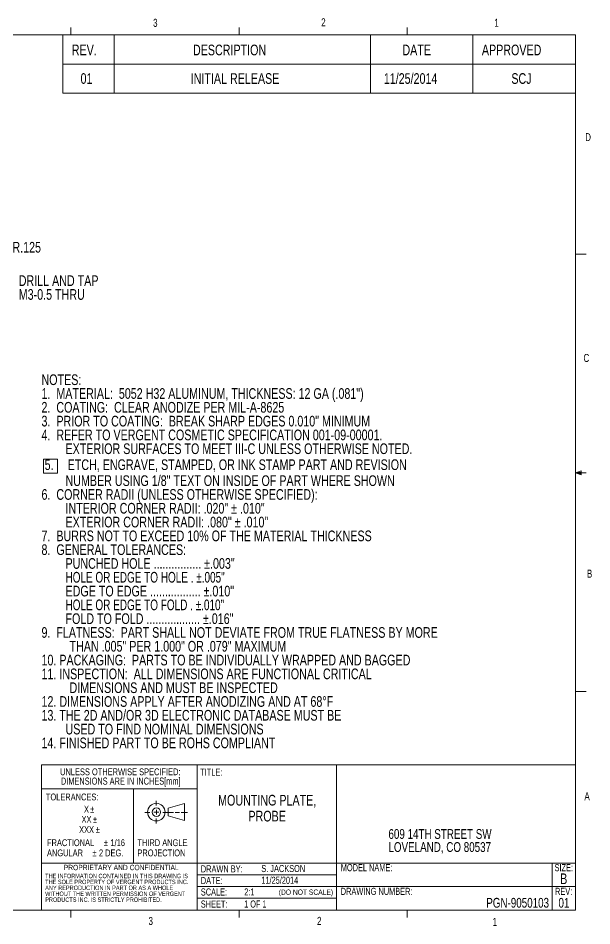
# Model space of a CAD drawing. Header units: inches. Extents: x 0.21 to 8.28, y 0.1 to 5.42.
# Drawn here: x 4.93 to 8.28, y 0.1 to 5.42 of the extents above; entities that cross this region are included whole.
import ezdxf

# ---------------------------------------------------------------- set-up
doc = ezdxf.new("R2010")
doc.units = ezdxf.units.IN
doc.header["$LTSCALE"] = 0.5
doc.header["$MEASUREMENT"] = 0
doc.styles.add('SLDTEXTSTYLE0', font='TXT', dxfattribs={"width": 0.75})
doc.styles.add('SLDTEXTSTYLE1', font='TXT', dxfattribs={"width": 0.698276})
doc.styles.add('SLDTEXTSTYLE2', font='TXT', dxfattribs={"width": 0.666667})
doc.dimstyles.new('SLDDIMSTYLE2', dxfattribs={"dimtxt": 0.0625, "dimasz": 0.065, "dimexe": 0, "dimexo": 0.0625, "dimgap": 0.015625, "dimtad": 0, "dimtih": 1, "dimtoh": 1, "dimdec": 3, "dimrnd": 1e-09, "dimzin": 12, "dimdsep": 46, "dimtxsty": 'SLDTEXTSTYLE0', "dimsah": 1, "dimcen": 0, "dimadec": 0, "dimazin": 3, "dimtfac": 1, "dimtdec": 3, "dimtofl": 0, "dimtmove": 0, "dimatfit": 3, "dimfxl": 1, "dimfrac": 2, "dimtolj": 1, "dimtzin": 12, "dimarcsym": 0})

# ---------------------------------------------------------------- blocks, each defined once
blk = doc.blocks.new('SW_NOTE_0')
at = {"color": 0, "linetype": 'Continuous', "lineweight": 0}
for p, q in [((0.0127, -0.4976), (0.0127, -0.4168)), ((0.0127, -0.4168), (0.0935, -0.4168)), ((0.0935, -0.4168), (0.0935, -0.4976)), ((0.0935, -0.4976), (0.0127, -0.4976))]:
    blk.add_line(p, q, dxfattribs=at)
at = {"color": 0, "linetype": 'Continuous', "lineweight": 0, "char_height": 0.0625, "attachment_point": 1}
for s, insert, style in [('NOTES:', (0, 0.0806), 'SLDTEXTSTYLE0'), ('1.  MATERIAL:  5052 H32 ALUMINUM, THICKNESS: 12 GA (.081")', (0, -0.0002), 'SLDTEXTSTYLE0'), ('2.  COATING:  CLEAR ANODIZE PER MIL-A-8625', (0, -0.0811), 'SLDTEXTSTYLE0'), ('3.  PRIOR TO COATING:  BREAK SHARP EDGES 0.010" MINIMUM', (0, -0.1619), 'SLDTEXTSTYLE0'), ('4.  REFER TO VERGENT COSMETIC SPECIFICATION 001-09-00001.', (0, -0.2427), 'SLDTEXTSTYLE0'), ('EXTERIOR SURFACES TO MEET III-C UNLESS OTHERWISE NOTED.', (0.1406, -0.3235), 'SLDTEXTSTYLE0'), ('5.', (0.0185, -0.417), 'SLDTEXTSTYLE0'), ('ETCH, ENGRAVE, STAMPED, OR INK STAMP PART AND REVISION', (0.1531, -0.417), 'SLDTEXTSTYLE0'), ('NUMBER USING 1/8" TEXT ON INSIDE OF PART WHERE SHOWN', (0.1406, -0.5105), 'SLDTEXTSTYLE0'), ('6.  CORNER RADII (UNLESS OTHERWISE SPECIFIED):', (0, -0.5914), 'SLDTEXTSTYLE0'), ('INTERIOR CORNER RADII: .020" ± .010"', (0.1406, -0.6722), 'SLDTEXTSTYLE0'), ('EXTERIOR CORNER RADII: .080" ± .010"', (0.1406, -0.753), 'SLDTEXTSTYLE0'), ('7.  BURRS NOT TO EXCEED 10% OF THE MATERIAL THICKNESS', (0, -0.8338), 'SLDTEXTSTYLE0'), ('8.  GENERAL TOLERANCES:', (0, -0.9146), 'SLDTEXTSTYLE0'), ('PUNCHED HOLE ................ ±.003"', (0.1406, -0.9954), 'SLDTEXTSTYLE0'), ('HOLE OR EDGE TO HOLE . ±.005"', (0.1406, -1.0762), 'SLDTEXTSTYLE1'), ('EDGE TO EDGE ................. ±.010"', (0.1406, -1.1571), 'SLDTEXTSTYLE0'), ('HOLE OR EDGE TO FOLD . ±.010"', (0.1406, -1.2379), 'SLDTEXTSTYLE1'), ('FOLD TO FOLD .................. ±.016"', (0.1406, -1.3187), 'SLDTEXTSTYLE0'), ('9.  FLATNESS:  PART SHALL NOT DEVIATE FROM TRUE FLATNESS BY MORE', (0, -1.3995), 'SLDTEXTSTYLE0'), ('THAN .005" PER 1.000" OR .079" MAXIMUM', (0.1641, -1.4803), 'SLDTEXTSTYLE0'), ('10. PACKAGING:  PARTS TO BE INDIVIDUALLY WRAPPED AND BAGGED', (0, -1.5611), 'SLDTEXTSTYLE0'), ('11. INSPECTION:  ALL DIMENSIONS ARE FUNCTIONAL CRITICAL', (0, -1.642), 'SLDTEXTSTYLE0'), ('DIMENSIONS AND MUST BE INSPECTED', (0.1641, -1.7228), 'SLDTEXTSTYLE0'), ('12. DIMENSIONS APPLY AFTER ANODIZING AND AT 68°F', (0, -1.8036), 'SLDTEXTSTYLE0'), ('13. THE 2D AND/OR 3D ELECTRONIC DATABASE MUST BE', (0, -1.8844), 'SLDTEXTSTYLE0'), ('USED TO FIND NOMINAL DIMENSIONS', (0.1406, -1.9652), 'SLDTEXTSTYLE0'), ('14. FINISHED PART TO BE ROHS COMPLIANT', (0, -2.046), 'SLDTEXTSTYLE0')]:
    blk.add_mtext(s, dxfattribs=dict(at, insert=insert, style=style))
blk = doc.blocks.new('SW_NOTE_1')
at = {"color": 0, "linetype": 'Continuous', "lineweight": 0, "char_height": 0.04, "attachment_point": 1, "style": 'SLDTEXTSTYLE0'}
for s, insert in [('THIRD ANGLE', (0, 0.0516)), ('PROJECTION', (0, -0.0081))]:
    blk.add_mtext(s, dxfattribs=dict(at, insert=insert))
blk = doc.blocks.new('SW_NOTE_2')
at = {"color": 0, "linetype": 'Continuous', "lineweight": 0, "char_height": 0.04, "attachment_point": 1, "style": 'SLDTEXTSTYLE0'}
for s, insert in [('1/16', (0.3714, 0.0516)), ('FRACTIONAL', (0, 0.0516)), ('%%p', (0.3333, 0.0516)), ('ANGULAR', (0, -0.0081)), ('%%p', (0.2661, -0.0081)), ('2 DEG.', (0.3042, -0.0081))]:
    blk.add_mtext(s, dxfattribs=dict(at, insert=insert))
blk = doc.blocks.new('SW_NOTE_3')
at = {"color": 0, "linetype": 'Continuous', "lineweight": 0, "char_height": 0.026042, "attachment_point": 1, "style": 'SLDTEXTSTYLE0'}
for s, insert in [('THE INFORMATION CONTAINED IN THIS DRAWING IS', (0, 0.0336)), ('ANY REPRODUCTION IN PART OR AS A WHOLE', (0, -0.0359)), ('THE SOLE PROPERTY OF VERGENT PRODUCTS INC.', (0, -0.0012)), ('WITHOUT THE WRITTEN PERMISSION OF VERGENT', (0, -0.0706)), ('PRODUCTS INC. IS STRICTLY PROHIBITED.', (0, -0.1053))]:
    blk.add_mtext(s, dxfattribs=dict(at, insert=insert))
blk = doc.blocks.new('SW_NOTE_4')
at = {"color": 0, "linetype": 'Continuous', "lineweight": 0, "char_height": 0.057292, "attachment_point": 1, "style": 'SLDTEXTSTYLE0'}
for s, insert in [('609 14TH STREET SW', (0, 0.0739)), ('LOVELAND, CO 80537', (0, -0.0025))]:
    blk.add_mtext(s, dxfattribs=dict(at, insert=insert))
blk = doc.blocks.new('SW_NOTE_5')
at = {"color": 0, "linetype": 'Continuous', "lineweight": 0, "char_height": 0.04, "attachment_point": 2, "style": 'SLDTEXTSTYLE0'}
for s, insert in [('X', (0.0163, 0.0516)), ('%%p', (0.0502, 0.0516)), ('XX', (0.0165, -0.0081)), ('%%p', (0.0662, -0.0081)), ('XXX', (0.0167, -0.0678)), ('%%p', (0.0822, -0.0678))]:
    blk.add_mtext(s, dxfattribs=dict(at, insert=insert))
blk = doc.blocks.new('SW_NOTE_6')
at = {"color": 0, "linetype": 'Continuous', "lineweight": 0, "attachment_point": 2, "style": 'SLDTEXTSTYLE0'}
for s, insert, char_height in [('DIMENSIONS ARE IN INCHES[mm]', (0.375, -0.0018), 0.041667), ('UNLESS OTHERWISE SPECIFIED:', (0.3725, 0.0516), 0.04)]:
    blk.add_mtext(s, dxfattribs=dict(at, insert=insert, char_height=char_height))
blk = doc.blocks.new('SW_TABLEANNOTATION_0')
at = {"color": 0, "linetype": 'Continuous', "lineweight": 0}
for p, q in [((0, 0), (0, -0.3424)), ((3, 0), (0, 0)), ((0.3, 0), (0.3, -0.1712)), ((1.8, 0), (1.8, -0.1712)), ((2.4, 0), (2.4, -0.1712)), ((3, -0.3424), (3, 0)), ((0, -0.1712), (3, -0.1712)), ((0.3, -0.1712), (0.3, -0.3424)), ((1.8, -0.1712), (1.8, -0.3424)), ((2.4, -0.1712), (2.4, -0.3424)), ((0, -0.3424), (3, -0.3424))]:
    blk.add_line(p, q, dxfattribs=at)
at = {"color": 0, "linetype": 'Continuous', "lineweight": 0, "char_height": 0.0625, "attachment_point": 1, "style": 'SLDTEXTSTYLE0'}
for s, insert in [('REV.', (0.0525, -0.0573)), ('DESCRIPTION', (0.7617, -0.0573)), ('DATE', (1.9877, -0.0573)), ('APPROVED', (2.4528, -0.0573)), ('01', (0.1038, -0.2244)), ('INITIAL RELEASE', (0.7484, -0.2244)), ('11/25/2014', (1.8788, -0.2244)), ('SCJ', (2.6253, -0.2244))]:
    blk.add_mtext(s, dxfattribs=dict(at, insert=insert))
blk = doc.blocks.new('_D_2')
at = {"color": 7, "linetype": 'Continuous', "lineweight": 0}
for p, q in [((4.4389, 3.8419), (4.648, 4.0775)), ((4.648, 4.0775), (4.773, 4.0775))]:
    blk.add_line(p, q, dxfattribs=at)
blk.add_solid([(4.4389, 3.8419), (4.4895, 3.8839), (4.4745, 3.8972)], dxfattribs=at)
at = {"color": 7, "linetype": 'Continuous', "lineweight": 0, "char_height": 0.0625, "attachment_point": 1, "style": 'SLDTEXTSTYLE0'}
for s, insert in [('4X', (4.773, 4.1085)), ('R.125', (4.8931, 4.1085))]:
    blk.add_mtext(s, dxfattribs=dict(at, insert=insert))
blk = doc.blocks.new('SW_NOTE_8')
at = {"color": 0, "linetype": 'Continuous', "lineweight": 0, "char_height": 0.0625, "attachment_point": 1, "style": 'SLDTEXTSTYLE0'}
for s, insert in [('DRILL AND TAP', (0.012, 0.0313)), ('M3-0.5 THRU', (0.012, -0.0495))]:
    blk.add_mtext(s, dxfattribs=dict(at, insert=insert))

msp = doc.modelspace()

# ---------------------------------------------------------------- linework, layer by layer
at = {"color": 7, "linetype": 'Continuous', "lineweight": 0}
for p, q in [((0.3131, 5.321), (8.1881, 5.321)), ((5.2349, 5.321), (5.2349, 5.3634)), ((6.2193, 5.321), (6.2193, 5.3634)), ((7.2036, 5.321), (7.2036, 5.3634)), ((8.1881, 0.196), (8.1881, 5.321)), ((8.1881, 4.0376), (8.2506, 4.0376)), ((8.1881, 2.7564), (8.2217, 2.7684)), ((8.2217, 2.7684), (8.2217, 2.7451)), ((8.1881, 2.7564), (8.2217, 2.7609)), ((8.1881, 2.7564), (8.2506, 2.7564)), ((8.1881, 2.7564), (8.2217, 2.7451)), ((8.1881, 2.7564), (8.2217, 2.7512)), ((8.1881, 1.4751), (8.2506, 1.4751)), ((5.0631, 1.046), (8.1881, 1.046)), ((5.0631, 1.046), (5.0631, 0.196)), ((5.9752, 1.046), (5.9752, 0.196)), ((6.7892, 1.046), (6.7892, 0.196)), ((8.1881, 1.046), (8.1881, 0.196)), ((5.0631, 0.9064), (5.9752, 0.9064)), ((5.6024, 0.9064), (5.6024, 0.4717)), ((5.7735, 0.7682), (5.8365, 0.7682)), ((5.805, 0.7479), (5.8995, 0.7213)), ((5.8465, 0.7682), (5.8701, 0.7682)), ((5.8816, 0.7675), (5.9181, 0.7675)), ((5.7348, 0.7317), (5.7348, 0.7038)), ((5.0631, 0.4717), (8.1881, 0.4717)), ((8.0525, 0.4717), (8.0525, 0.196)), ((5.9752, 0.4028), (6.7892, 0.4028)), ((5.9752, 0.3339), (8.1881, 0.3339)), ((5.9752, 0.265), (6.7892, 0.265)), ((8.1881, 0.196), (0.3131, 0.196)), ((5.0631, 0.196), (8.1881, 0.196)), ((5.2349, 0.196), (5.2349, 0.1536)), ((5.9752, 0.196), (6.7892, 0.196)), ((6.2193, 0.196), (6.2193, 0.1536)), ((7.2036, 0.196), (7.2036, 0.1536))]:
    msp.add_line(p, q, dxfattribs=at)
at = {"color": 150, "linetype": 'Continuous', "lineweight": 0}
for p, q in [((5.7348, 0.8076), (5.7348, 0.8355)), ((5.805, 0.7932), (5.8995, 0.8198)), ((5.8995, 0.7213), (5.8995, 0.8198)), ((5.6976, 0.7682), (5.6682, 0.7682)), ((5.7205, 0.7697), (5.7506, 0.7697)), ((5.7355, 0.784), (5.7355, 0.7553)), ((5.805, 0.7932), (5.805, 0.7479))]:
    msp.add_line(p, q, dxfattribs=at)
at = {"color": 7, "linetype": 'Continuous', "lineweight": 0}
for radius in [0.0516, 0.025]:
    msp.add_circle((5.7355, 0.7697), radius, dxfattribs=at)

# ---------------------------------------------------------------- block references
for name, p in [('SW_TABLEANNOTATION_0', (5.1881, 5.321)), ('SW_NOTE_8', (4.918, 3.8817)), ('SW_NOTE_0', (5.0631, 3.2524)), ('SW_NOTE_6', (5.152, 0.9741)), ('SW_NOTE_5', (5.3102, 0.7553)), ('SW_NOTE_4', (7.0941, 0.5964)), ('SW_NOTE_2', (5.0953, 0.5591)), ('SW_NOTE_1', (5.6246, 0.5591)), ('SW_NOTE_3', (5.0848, 0.3753))]:
    msp.add_blockref(name, p, dxfattribs=at)

# ---------------------------------------------------------------- texts
for s, insert, char_height, attachment_point, style in [('3', (5.7164, 5.4148), 0.0469, 1, 'SLDTEXTSTYLE0'), ('2', (6.7005, 5.4181), 0.0469, 1, 'SLDTEXTSTYLE0'), ('1', (7.7137, 5.415), 0.0469, 1, 'SLDTEXTSTYLE0'), ('D', (8.2457, 4.7455), 0.0469, 1, 'SLDTEXTSTYLE0'), ('C', (8.2356, 3.4525), 0.0469, 1, 'SLDTEXTSTYLE0'), ('B', (8.2557, 2.1895), 0.0469, 1, 'SLDTEXTSTYLE0'), ('TITLE:', (5.9923, 1.0246), 0.04167, 1, 'SLDTEXTSTYLE0'), ('TOLERANCES:', (5.0888, 0.8784), 0.04, 1, 'SLDTEXTSTYLE0'), ('MOUNTING PLATE,', (6.3842, 0.8708), 0.0625, 2, 'SLDTEXTSTYLE0'), ('A', (8.241, 0.8863), 0.0469, 1, 'SLDTEXTSTYLE0'), ('PROBE', (6.3841, 0.7776), 0.0625, 2, 'SLDTEXTSTYLE0'), ('PROPRIETARY AND CONFIDENTIAL', (5.1937, 0.4611), 0.03125, 1, 'SLDTEXTSTYLE0'), ('DRAWN BY:', (5.9959, 0.4579), 0.04167, 1, 'SLDTEXTSTYLE0'), ('S. JACKSON', (6.35, 0.4603), 0.04167, 1, 'SLDTEXTSTYLE0'), ('MODEL NAME:', (6.815, 0.4655), 0.041667, 1, 'SLDTEXTSTYLE0'), ('SIZE:', (8.1204, 0.4655), 0.04167, 2, 'SLDTEXTSTYLE0'), ('DATE:', (5.9959, 0.3899), 0.04167, 1, 'SLDTEXTSTYLE0'), ('11/25/2014', (6.35, 0.3916), 0.04167, 1, 'SLDTEXTSTYLE0'), ('B', (8.1202, 0.4109), 0.0625, 2, 'SLDTEXTSTYLE0'), ('SCALE:', (5.9959, 0.323), 0.04167, 1, 'SLDTEXTSTYLE0'), ('2:1', (6.25, 0.3232), 0.04167, 1, 'SLDTEXTSTYLE0'), ('DRAWING NUMBER:', (6.815, 0.3267), 0.041667, 1, 'SLDTEXTSTYLE0'), ('REV:', (8.1196, 0.3267), 0.04167, 2, 'SLDTEXTSTYLE0'), ('(DO NOT SCALE)', (6.6111, 0.3166), 0.03125, 2, 'SLDTEXTSTYLE0'), ('PGN-9050103', (8.034, 0.2675), 0.057292, 3, 'SLDTEXTSTYLE0'), ('01', (8.1212, 0.2675), 0.05729, 2, 'SLDTEXTSTYLE0'), ('SHEET:', (5.9959, 0.2522), 0.04167, 1, 'SLDTEXTSTYLE0'), ('1 OF 1', (6.25, 0.2524), 0.04167, 1, 'SLDTEXTSTYLE2'), ('3', (5.6894, 0.1558), 0.0469, 1, 'SLDTEXTSTYLE0'), ('2', (6.6761, 0.1562), 0.0469, 1, 'SLDTEXTSTYLE0'), ('1', (7.7042, 0.1507), 0.0469, 1, 'SLDTEXTSTYLE0')]:
    msp.add_mtext(s, dxfattribs=dict(at, insert=insert, char_height=char_height, attachment_point=attachment_point, style=style))

# ---------------------------------------------------------------- dimensions: what is measured, and where the dimension line sits
dim = msp.add_radius_dim(center=(4.3559, 3.7484), mpoint=(4.4389, 3.8419), text='4X <>', dimstyle='SLDDIMSTYLE2', dxfattribs=at)
dim.commit()
dim.dimension.update_dxf_attribs({"geometry": '_D_2', "text_midpoint": (4.9392, 4.0775), "dimtype": 164})

doc.saveas('drawing.dxf')
